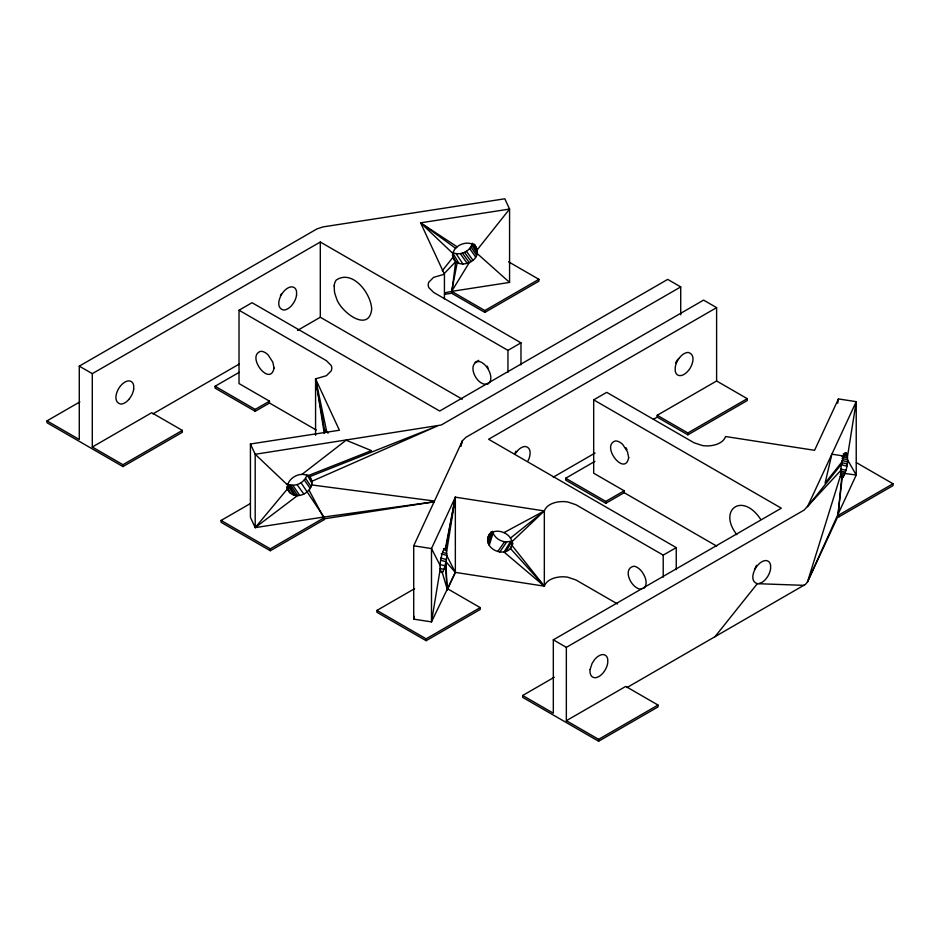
<?xml version="1.0" encoding="UTF-8"?>
<svg xmlns="http://www.w3.org/2000/svg" width="940" height="940" viewBox="0 0 940 940"><rect width="100%" height="100%" fill="white"/><g stroke="black" fill="none" stroke-linecap="round" stroke-linejoin="round"><path stroke-width="1.41" d="M446.688 553.402C447.851 556.868 441.859 583.423 440.143 567.525C438.992 564.071 444.984 537.539 446.688 553.402L442.576 552.379M841.077 470.141C841.465 488.73 848.468 464.889 847.539 459.813C847.152 441.224 840.149 465.077 841.077 470.141L804.041 510.126L566.35 647.355L553.319 639.834L553.319 713.19L522.675 695.494L522.675 697.363L598.627 741.214L658.024 706.915L658.024 705.047L625.746 686.411L566.35 720.71L566.35 647.355M133.692 389.184L133.692 385.588A12.643 7.297 -60 0 0 129.356 380.935A12.443 7.179 -60 0 0 124.879 382.134A12.443 7.179 -60 0 0 120.402 386.105C116.537 390.57 112.565 401.65 120.402 404.012A12.443 7.179 -60 0 0 124.879 402.814A12.443 7.179 -60 0 0 129.356 398.842M296.558 295.148L296.558 291.565A12.643 7.297 -60 0 0 292.223 286.9A12.443 7.179 -60 0 0 287.734 288.11A12.443 7.179 -60 0 0 283.257 292.082C279.403 296.546 275.42 307.615 283.257 309.988A12.443 7.179 -60 0 0 287.734 308.79A12.443 7.179 -60 0 0 292.223 304.819A12.643 7.297 -60 0 0 296.558 295.113M477.309 251.662C477.602 264.34 454.314 269.733 452.845 255.445C452.575 242.779 475.84 237.385 477.309 251.662L473.067 244.424M310.282 478.202C301.716 467.309 279.862 482.079 290.307 493.112C300.671 501.561 318.719 486.944 309.178 475.687M511.337 546.986C516.483 533.814 492.184 524.062 487.789 538.009C485.487 551.334 508.857 558.466 512.523 544.331M841.793 477.038L837.963 516.272L807.507 581.895L805.545 584.316L627.004 687.563M328.06 433.199L325.381 429.697L324.265 433.411L315.57 378.855L326.392 375.706L331.162 370.936A18.541 10.704 0 0 0 331.162 365.437L326.392 360.666L239.018 310.224L239.018 383.567L269.498 401.169L269.498 403.037L316.275 430.05M842.205 477.45L837.963 514.403L807.507 581.895L841.077 473.725M508.611 261.837L538.89 279.321L538.89 281.189L484.84 312.397L451.658 293.245L455.7 261.649L452.375 255.234M837.74 403.237L838.433 398.924L856.223 401.674L856.223 475.029L837.963 514.403L838.938 514.967L893 483.759L893 485.628L838.938 516.836L837.963 516.272M446.641 551.721L455.348 497.166L544.331 510.937C546.375 505.297 552.556 502.829 558.043 501.937A18.541 10.704 0 0 1 567.584 501.937L575.844 504.686L663.217 555.129L676.248 547.609L676.248 569.616M440.19 569.217L431.495 621.892L431.495 548.549L455.348 497.166L455.348 572.389L431.495 621.892L413.706 619.143L414.176 616.299M445.924 548.408L455.348 497.166L445.525 548.008M444.596 292.892L451.658 291.377L457.216 262.695M458.967 263.459L452.446 252.425C459.966 256.279 470.423 251.427 472.362 243.213M460.706 446.347L462.421 440.801L465.888 437.347L703.578 300.107L716.609 307.639L716.609 380.982L657.213 415.28L657.213 417.149L687.857 434.844L747.253 400.546L747.253 398.678L716.609 380.982M489.235 545.2L493.112 533.144L492.548 531.323L488.342 543.426M460.623 446.324L462.421 440.801L413.706 545.788L413.706 619.143M487.789 541.593L491.35 532.181M515.003 453.245L515.895 451.259M528.033 460.764C530.395 456.558 532.016 447.898 525.648 446.547A12.443 7.179 -60 0 0 521.171 447.745A12.443 7.179 -60 0 0 516.695 451.717M447.017 590.332L455.348 572.389L446.641 555.305L441.189 553.871M838.433 398.924L814.581 450.307L725.598 436.536C723.553 442.176 717.373 444.644 711.886 445.537A18.541 10.704 0 0 1 702.345 445.537L694.084 442.787L606.711 392.344L593.681 399.864L593.681 473.208L624.16 490.809L624.16 492.678L716.691 546.105M512.946 543.25L510.432 548.478L544.331 586.161C546.375 580.52 552.556 578.053 558.043 577.16A18.541 10.704 0 0 1 567.584 577.16L575.844 579.91L617.568 603.997M488.342 536.352L489.54 533.885M293.574 494.91L287.053 483.877C294.02 487.449 303.385 483.571 306.416 476.498M489.658 382.58C492.513 377.328 489.681 370.936 486.38 366.565A12.643 7.297 60 0 0 478.836 361.442C465.324 363.569 477.849 388.772 488.753 383.544M487.789 538.009L491.056 531.923M677.869 359.221L675.484 362.899M505.955 551.569L512.465 540.535M538.89 279.321L484.84 310.529L451.658 291.377L469.272 262.636L462.433 253.142M499.833 552.003L506.731 541.91L510.726 541.287L504.016 552.038L544.331 586.161L544.331 510.937L504.016 532.592M497.707 551.522L504.604 541.734L506.731 541.91M442.223 270.826L453.033 257.219M842.205 461.599L825.085 483.113L831.865 454.173L843.744 456.018M841.793 463.749L807.507 506.672L856.223 401.674L847.539 456.229L843.391 455.265M714.894 636.815L757.311 583.681L804.041 585.35M315.57 435.279L315.57 378.855L339.411 430.238L250.428 443.997L250.428 517.353L255.198 527.622L287.64 488.671M644.018 588.311C648.424 583.399 645.063 575.856 641.632 571.332A12.643 7.297 60 0 0 634.089 566.209C621.457 568.371 631.586 589.627 641.632 589.239M443.668 274.139L455.7 261.649M511.889 541.734L544.331 510.937L510.432 538.138M301.811 474.5L346.12 440.214L371.429 450.624L307.545 475.863M250.428 443.997L255.198 454.279L255.198 527.622L297.569 495.533L290.73 485.111M520.983 364.849L520.983 342.841L507.953 350.362L320.305 242.026L92.296 373.662L92.296 447.017L151.704 412.719L182.348 430.414L182.348 432.294L122.94 466.581L47 422.73L47 420.862L79.277 439.497L79.277 366.142L316.968 228.913L322.949 226.916L504.804 198.787L509.574 209.068L509.574 282.411L451.658 291.377M47 420.862L79.865 401.897M239.018 310.224L252.049 302.704L439.685 411.038L667.694 279.392L680.725 286.923L680.725 314.794M152.973 413.87L239.171 364.097M297.487 330.422L320.305 317.25L462.269 399.206M269.498 403.037L255.21 411.285L215.084 388.126L215.084 386.246L239.195 372.334M92.296 447.017L122.94 464.713L182.348 430.414M215.084 386.246L255.21 409.417L269.498 401.169M301.035 482.749L324.37 517.646L324.37 519.526L270.309 550.734L221.1 522.323L221.1 520.443L250.017 503.758M680.725 286.923L441.248 425.009L255.198 454.279L287.64 485.075M221.1 520.443L270.309 548.854L324.37 517.646M716.609 307.639L488.6 439.274L676.248 547.609M553.249 477.168L595.091 453.01M653.406 419.346L657.213 417.149M624.16 492.678L605.795 503.288L565.668 480.117L565.668 478.248L594.856 461.399M442.294 572.613L447.017 588.452L480.199 607.616L480.199 609.484L426.137 640.692L376.928 612.281L376.928 610.413L414.646 588.64M657.213 415.28L687.857 432.976L747.253 398.678M565.668 478.248L605.795 501.408L624.16 490.809M376.928 610.413L426.137 638.824L480.199 607.616M553.319 639.834L781.328 508.199L593.681 399.864M522.675 695.494L554.271 677.246M566.35 720.71L598.627 739.345L658.024 705.047M475.029 362.323L478.672 360.361M309.06 476.909L437.041 426.149L311.728 481.351L308.461 475.276M758.721 583.634L761.788 582.483A12.443 7.179 -60 0 0 766.264 578.511A12.643 7.297 -60 0 0 770.6 568.806L770.6 565.257A12.643 7.297 -60 0 0 766.264 560.593A12.443 7.179 -60 0 0 761.788 561.803A12.443 7.179 -60 0 0 757.311 565.763C753.457 570.239 749.474 581.308 757.311 583.681M324.406 431.989L327.179 431.389M444.432 298.803L444.432 274.21L420.591 222.827L509.574 209.068L477.132 249.899L473.854 243.824M444.432 274.21L433.61 277.359L428.84 282.118A18.541 10.704 0 0 0 428.84 287.628L433.61 292.399L520.983 342.841M444.596 294.338L451.658 293.245M255.198 527.622L323.384 517.082L434.163 501.772M434.163 501.819L323.384 518.951L324.37 519.526M311.728 484.946L434.163 500.997M413.706 545.788L431.495 548.549L440.19 565.633M844.367 453.151L847.152 453.691M443.469 548.643L446.253 549.183M840.313 476.545L843.18 477.12M843.227 453.914L847.386 454.807M443.727 549.7L446.5 550.288M440.202 571.297L442.846 571.884M504.604 541.734C499.704 540.935 495.075 537.786 493.112 533.144M840.325 474.371L844.308 475.323M842.099 456.546L847.586 457.909M840.9 472.926L856.223 475.029L847.539 459.813L842.076 458.391M440.002 568.418L443.986 569.428M841.441 471.21L845.436 472.291M841.958 460.4L847.386 461.881M840.619 468.931L845.953 470.411M439.72 564.423L445.055 565.892M841.747 462.527L847.152 464.031M440.86 558.019L446.253 559.523M841.453 464.701L846.823 466.216M440.555 560.181L445.924 561.709L455.348 572.389L544.331 586.161L511.889 545.329M856.411 462.633L893 483.759M79.277 366.142L92.296 373.662M453.033 253.624L420.591 222.827L457.216 246.856M420.591 222.827L455.7 248.36M509.574 282.411L477.132 253.495L471.81 245.046M760.683 519.362C742.248 491.338 717.537 510.162 736.831 534.66M464.501 252.355L471.199 261.567M466.428 251.286L472.949 260.262M297.04 484.594L303.867 494.088M460.306 253.624L467.204 263.423M469.683 248.477L475.675 257.09M304.29 479.929L310.282 488.541M292.798 485.252L299.684 495.345M470.905 246.809L476.58 255.316M305.512 478.272L311.187 486.767M456.123 253.659L462.95 264.07M288.791 484.64L295.501 495.38M306.969 474.665L311.916 483.113M625.911 447.687L627.015 449.602M309.06 490.21L323.384 517.082M286.982 486.685L290.307 493.112M474.771 244.553L476.58 248.242M452.587 256.444L454.478 260.368M287.193 487.895L289.085 491.82M487.167 366.106L488.06 368.092M287.005 487.672L288.192 490.328M326.368 430.027L315.57 378.855L324.653 430.873M445.525 563.859L447.017 588.452L445.924 561.709M838.938 514.967L838.938 516.836M687.857 432.976L687.857 434.844M663.217 555.129L663.217 577.137M605.795 501.408L605.795 503.288M598.627 739.345L598.627 741.214M507.953 350.362L507.953 372.369M484.84 310.529L484.84 312.397M426.137 638.824L426.137 640.692M320.305 242.026L320.305 317.25M270.309 548.854L270.309 550.734M255.21 409.417L255.21 411.285M122.94 464.713L122.94 466.581M281.577 293.609A12.643 7.297 -60 0 1 280.461 295.524M133.692 389.137A12.643 7.297 -60 0 1 129.356 398.807M756.512 565.304A12.643 7.297 -60 0 1 754.514 569.217M679.55 357.729A12.643 7.297 -60 0 0 675.214 367.387L675.214 370.936A12.643 7.297 -60 0 0 679.55 375.601A12.443 7.179 -60 0 0 688.515 370.43C692.369 365.954 696.34 354.885 688.515 352.512A12.443 7.179 -60 0 0 684.038 353.71A12.443 7.179 -60 0 0 679.55 357.682M515.414 453.48A12.643 7.297 -60 0 1 516.695 451.717M334.17 285.795L334.44 291.471A21.256 12.267 60 0 0 336.297 297.733C339.575 311.093 368.821 333.794 371.688 309.307C371.288 293.609 352.488 269.087 336.297 280.014A21.256 12.267 60 0 0 334.44 284.139L334.17 285.795M590.109 669.468C589.498 672.688 590.567 677.329 594.444 677.705A12.443 7.179 -60 0 0 598.921 676.506A12.443 7.179 -60 0 0 603.409 672.535A12.643 7.297 -60 0 0 607.745 662.829L607.745 659.281A12.643 7.297 -60 0 0 603.409 654.616A12.443 7.179 -60 0 0 598.921 655.826A12.443 7.179 -60 0 0 594.444 659.798L592.059 663.487L590.109 669.468M274.034 368.045C270.262 387.586 245.892 356.307 260.591 351.337A12.643 7.297 60 0 1 268.135 354.932L272.835 362.194L274.034 368.045M628.695 457.686C624.936 477.226 600.554 445.948 615.265 440.978A12.643 7.297 60 0 1 622.809 444.573L627.497 451.835L628.695 457.686"/></g></svg>
